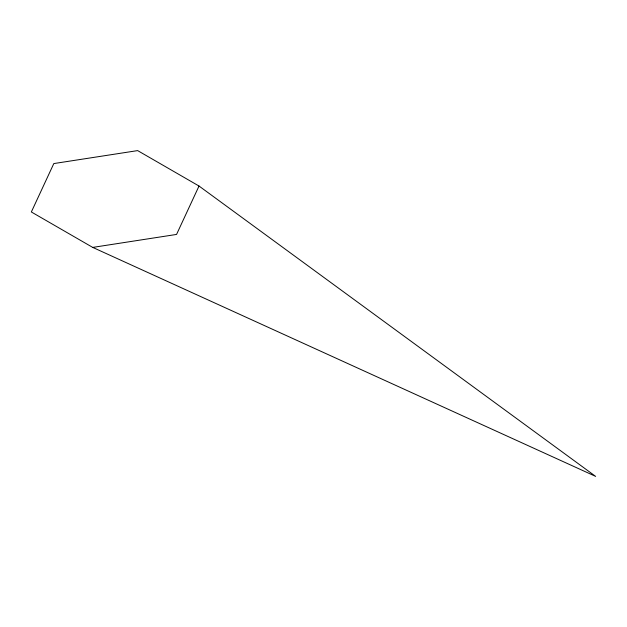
<?xml version="1.0" encoding="UTF-8"?>
<svg xmlns="http://www.w3.org/2000/svg" width="627" height="627" viewBox="0 0 627 627"><rect width="100%" height="100%" fill="white"/><g stroke="black" fill="none" stroke-linecap="round" stroke-linejoin="round"><path stroke-width="0.94" d="M199.018 186.031L176.555 234.435L92.718 247.406L31.35 211.973L53.812 163.569L137.65 150.605L199.018 186.031L595.65 476.395L92.718 247.406"/></g></svg>
